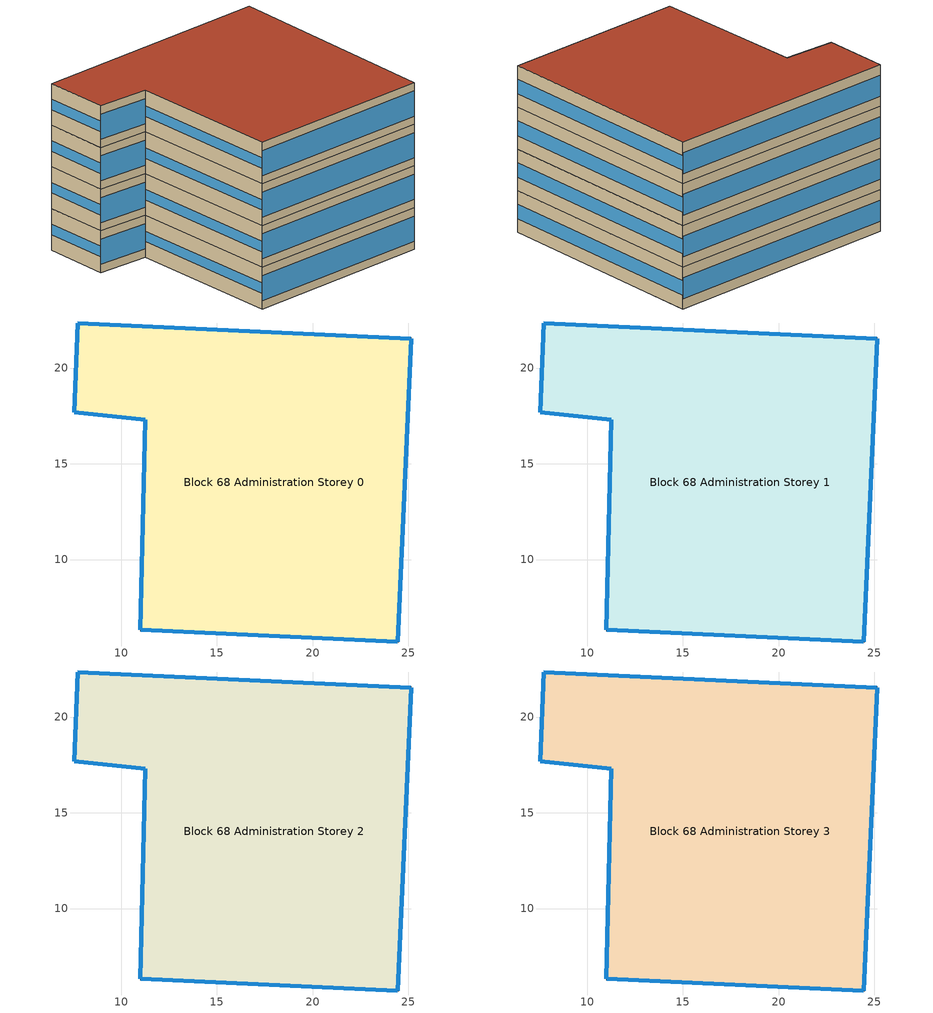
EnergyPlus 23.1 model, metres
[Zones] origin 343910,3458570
Block 68 Administration Storey 0
 floor ground (Project Floor): 25.14,21.54 24.43,5.7 11.01,6.34 11.27,17.31 7.56,17.7 7.72,22.35 z0
 wall outside (Project Wall): 7.56,17.7 11.27,17.31 11.01,6.34 24.43,5.7 25.14,21.54 7.72,22.35 7.56,17.7 z0:3
 window (Administration_south_window_construction): 7.56,17.7 11.27,17.31 / 11.02,6.34 24.42,5.7 z0.6:2.4
 window (Administration_west_window_construction): 11.27,17.31 11.01,6.34 / 7.72,22.35 7.56,17.7 z1.12:1.88
 window (Administration_east_window_construction): 24.43,5.7 25.14,21.53 z0.98:2.02
 window (Administration_north_window_construction): 25.13,21.54 7.73,22.35 z0.75:2.25
 roof outside (Project Ceiling): 24.43,5.7 25.14,21.54 7.72,22.35 7.56,17.7 11.27,17.31 11.01,6.34 z3
Block 68 Administration Storey 1
 floor outside (Project Floor): 25.14,21.54 24.43,5.7 11.01,6.34 11.27,17.31 7.56,17.7 7.72,22.35 z3
 wall outside (Project Wall): 7.56,17.7 11.27,17.31 11.01,6.34 24.43,5.7 25.14,21.54 7.72,22.35 7.56,17.7 z3:6
 window (Administration_south_window_construction): 7.56,17.7 11.27,17.31 / 11.02,6.34 24.42,5.7 z3.6:5.4
 window (Administration_west_window_construction): 11.27,17.31 11.01,6.34 / 7.72,22.35 7.56,17.7 z4.12:4.88
 window (Administration_east_window_construction): 24.43,5.7 25.14,21.53 z3.98:5.03
 window (Administration_north_window_construction): 25.13,21.54 7.73,22.35 z3.75:5.25
 roof outside (Project Ceiling): 24.43,5.7 25.14,21.54 7.72,22.35 7.56,17.7 11.27,17.31 11.01,6.34 z6
Block 68 Administration Storey 2
 floor outside (Project Floor): 25.14,21.54 24.43,5.7 11.01,6.34 11.27,17.31 7.56,17.7 7.72,22.35 z6
 wall outside (Project Wall): 7.56,17.7 11.27,17.31 11.01,6.34 24.43,5.7 25.14,21.54 7.72,22.35 7.56,17.7 z6:9
 window (Administration_south_window_construction): 7.56,17.7 11.27,17.31 / 11.02,6.34 24.42,5.7 z6.6:8.4
 window (Administration_west_window_construction): 11.27,17.31 11.01,6.34 / 7.72,22.35 7.56,17.7 z7.12:7.88
 window (Administration_east_window_construction): 24.43,5.7 25.14,21.53 z6.97:8.03
 window (Administration_north_window_construction): 25.13,21.54 7.73,22.35 z6.75:8.25
 roof outside (Project Ceiling): 24.43,5.7 25.14,21.54 7.72,22.35 7.56,17.7 11.27,17.31 11.01,6.34 z9
Block 68 Administration Storey 3
 floor outside (Project Floor): 25.14,21.54 24.43,5.7 11.01,6.34 11.27,17.31 7.56,17.7 7.72,22.35 z9
 wall outside (Project Wall): 7.56,17.7 11.27,17.31 11.01,6.34 24.43,5.7 25.14,21.54 7.72,22.35 7.56,17.7 z9:12
 window (Administration_south_window_construction): 7.56,17.7 11.27,17.31 / 11.02,6.34 24.42,5.7 z9.6:11.4
 window (Administration_west_window_construction): 11.27,17.31 11.01,6.34 / 7.72,22.35 7.56,17.7 z10.12:10.88
 window (Administration_east_window_construction): 24.43,5.7 25.14,21.53 z9.97:11.03
 window (Administration_north_window_construction): 25.13,21.54 7.73,22.35 z9.75:11.25
 roof outside (Project Flat Roof): 24.43,5.7 25.14,21.54 7.72,22.35 7.56,17.7 11.27,17.31 11.01,6.34 z12
[Building]
Building_1: North Axis=0; Terrain=City; Loads Convergence Tolerance Value=0.04; Temperature Convergence Tolerance Value=0.4; Solar Distribution=FullExterior; Maximum Number of Warmup Days=25; Minimum Number of Warmup Days=6
[Site:Location]
CHN Design_Conditions: Latitude=30; Longitude=114; Time Zone=8; Elevation=12
[SIZINGPERIOD:DESIGNDAY] Day of Month=21; DryBulb Temperature Range Modifier Type=DefaultMultipliers; Humidity Condition Type=Wetbulb; Barometric Pressure=101181; Rain Indicator=No; Snow Indicator=No; Daylight Saving Time Indicator=No; Sky Clearness=0; Begin Environment Reset Mode=FullResetAtBeginEnvironment
Name | Month | Day Type | Maximum DryBulb Temperature | Daily DryBulb Temperature Range | Wetbulb or DewPoint at Maximum DryBulb | Wind Speed | Wind Direction | Solar Model Indicator | ASHRAE Clear Sky Optical Depth for Beam Irradiance taub | ASHRAE Clear Sky Optical Depth for Diffuse Irradiance taud
Ann Htg 99.6% Condns DB | 1 | WinterDesignDay | -10 | 0 | -4.8 | 1 | 340 | ASHRAEClearSky | 0 | 0
Ann Clg .4% Condns DB=>MWB | 7 | SummerDesignDay | 40 | 6.6 | 27.1 | 3.5 | 220 | ASHRAETau | 0.781 | 1.413
[MATERIAL]
DefaultMaterial: Roughness=Rough; Thickness=0.1; Conductivity=0.1; Density=1000; Specific Heat=1000; Thermal Absorptance=0.9; Solar Absorptance=0.7; Visible Absorptance=0.7
[WINDOWMATERIAL:SIMPLEGLAZINGSYSTEM] UFactor=1.6; Visible Transmittance=0.6
Name | Solar Heat Gain Coefficient
Administration_east_window; Administration_south_window; Administration_west_window | 0.3
Administration_north_window | 0.35
[CONSTRUCTION]
Project Wall; Project Floor; Project Flat Roof; Project Ceiling: DefaultMaterial
Administration_east_window_construction: Administration_east_window
Administration_south_window_construction: Administration_south_window
Administration_west_window_construction: Administration_west_window
Administration_north_window_construction: Administration_north_window
[SPACE] Ceiling Height=autocalculate; Volume=autocalculate; Floor Area=autocalculate; Space Type=Administration
Name | Zone
Block 68 Administration Storey 0_space | Block 68 Administration Storey 0
Block 68 Administration Storey 1_space | Block 68 Administration Storey 1
Block 68 Administration Storey 2_space | Block 68 Administration Storey 2
Block 68 Administration Storey 3_space | Block 68 Administration Storey 3
[SPACELIST]
Administration: Block 68 Administration Storey 0_space, Block 68 Administration Storey 1_space, Block 68 Administration Storey 2_space, Block 68 Administration Storey 3_space
[ZONE] Type=1; Multiplier=1; Ceiling Height=autocalculate; Volume=autocalculate; Floor Area=autocalculate; Part of Total Floor Area=Yes
Block 68 Administration Storey 0; Block 68 Administration Storey 1; Block 68 Administration Storey 2; Block 68 Administration Storey 3
[PEOPLE]
People_for_administration: Zone or ZoneList or Space or SpaceList=Administration; Number of People Schedule=SeasonalSchedule_Schedule_administration_people; Number of People Calculation Method=People/Area; People per Floor Area=0.125; Fraction Radiant=0.3; Sensible Heat Fraction=autocalculate; Activity Level Schedule=SeasonalSchedule_Schedule_administration_activity; Carbon Dioxide Generation Rate=3.82e-08; Enable ASHRAE 55 Comfort Warnings=No; Mean Radiant Temperature Calculation Type=ZoneAveraged; Clothing Insulation Calculation Method=ClothingInsulationSchedule; Cold Stress Temperature Threshold=15.56; Heat Stress Temperature Threshold=30
[LIGHTS]
Light_for_administration: Zone or ZoneList or Space or SpaceList=Administration; Schedule=SeasonalSchedule_administration_lighting; Design Level Calculation Method=Watts/Area; Watts per Zone Floor Area=8; Return Air Fraction=0; Fraction Radiant=0.32; Fraction Visible=0.25; Fraction Replaceable=1; EndUse Subcategory=General; Return Air Fraction Calculated from Plenum Temperature=No; Return Air Fraction Function of Plenum Temperature Coefficient 1=0; Return Air Fraction Function of Plenum Temperature Coefficient 2=0
[ELECTRICEQUIPMENT]
Equipment_for_administration: Zone or ZoneList or Space or SpaceList=Administration; Schedule=SeasonalSchedule_Schedule_administration_equipment; Design Level Calculation Method=Watts/Area; Watts per Zone Floor Area=15; Fraction Latent=0; Fraction Radiant=0; Fraction Lost=0; EndUse Subcategory=Electric Equipment
[DAYLIGHTING:CONTROLS] Illuminance Setpoint at Reference Point 1=300
Name | Zone or Space | Glare Calculation Daylighting Reference Point | Daylighting Reference Point 1
Dlight_Block 68 Administration Storey 0 | Block 68 Administration Storey 0 | Rpoint_Block 68 Administration Storey 0 | Rpoint_Block 68 Administration Storey 0
Dlight_Block 68 Administration Storey 1 | Block 68 Administration Storey 1 | Rpoint_Block 68 Administration Storey 1 | Rpoint_Block 68 Administration Storey 1
Dlight_Block 68 Administration Storey 2 | Block 68 Administration Storey 2 | Rpoint_Block 68 Administration Storey 2 | Rpoint_Block 68 Administration Storey 2
Dlight_Block 68 Administration Storey 3 | Block 68 Administration Storey 3 | Rpoint_Block 68 Administration Storey 3 | Rpoint_Block 68 Administration Storey 3
[HVACTEMPLATE:THERMOSTAT]
Name | Heating Setpoint Schedule | Cooling Setpoint Schedule
Thermostat_for_office | SeasonalSchedule_office_heating | SeasonalSchedule_office_cooling
Thermostat_for_commercial | SeasonalSchedule_commerical_heating | SeasonalSchedule_commerical_cooling
Thermostat_for_residential | SeasonalSchedule_residential_heating | SeasonalSchedule_residential_cooling
Thermostat_for_school | SeasonalSchedule_school_heating | SeasonalSchedule_school_cooling
Thermostat_for_hospital | SeasonalSchedule_hospital_heating | SeasonalSchedule_hospital_cooling
Thermostat_for_industrial | SeasonalSchedule_Industrial_heating | SeasonalSchedule_Industrial_cooling
Thermostat_for_transport | SeasonalSchedule_transport_heating | SeasonalSchedule_transport_cooling
Thermostat_for_administration | SeasonalSchedule_administration_heating | SeasonalSchedule_administration_cooling
[HVACTEMPLATE:ZONE:IDEALLOADSAIRSYSTEM] Template Thermostat=Thermostat_for_administration; Maximum Heating Supply Air Temperature=50; Minimum Cooling Supply Air Temperature=13; Maximum Heating Supply Air Humidity Ratio=0.0156; Minimum Cooling Supply Air Humidity Ratio=0.0077; Heating Limit=NoLimit; Cooling Limit=NoLimit; Dehumidification Control Type=ConstantSensibleHeatRatio; Cooling Sensible Heat Ratio=0.7; Dehumidification Setpoint=60; Humidification Control Type=None; Humidification Setpoint=30; Outdoor Air Method=DetailedSpecification; Outdoor Air Flow Rate per Person=0.00944; Outdoor Air Flow Rate per Zone Floor Area=0; Outdoor Air Flow Rate per Zone=0; Design Specification Outdoor Air Object=Ventilation_for_administration; Demand Controlled Ventilation Type=None; Outdoor Air Economizer Type=NoEconomizer; Heat Recovery Type=None; Sensible Heat Recovery Effectiveness=0.7; Latent Heat Recovery Effectiveness=0.65
Block 68 Administration Storey 0; Block 68 Administration Storey 1; Block 68 Administration Storey 2; Block 68 Administration Storey 3
[DESIGNSPECIFICATION:OUTDOORAIR]
Ventilation_for_administration: Outdoor Air Method=Flow/Person; Outdoor Air Flow per Person=0.00833333; Outdoor Air Flow per Zone Floor Area=0; Outdoor Air Flow per Zone=0; Outdoor Air Flow Air Changes per Hour=0
[SCHEDULE:DAY:HOURLY]
Schedule_administration_heating_summer_hourly; Schedule_commerical_heating_summer_hourly; Schedule_residential_heating_summer_hourly; Schedule_school_heating_summer_hourly; Schedule_hospital_heating_summer_hourly; Schedule_Industrial_heating_summer_hourly; Schedule_transport_heating_summer_hourly; Schedule_office_heating_summer_hourly: -20, -20, -20, -20, -20, -20, -20, -20, -20, -20, -20, -20, -20, -20, -20, -20, -20, -20, -20, -20, -20, -20, -20, -20
Schedule_administration_heating_winnter_weekday_hourly: 5, 5, 5, 5, 5, 5, 12, 12, 18, 20, 20, 20, 20, 20, 20, 20, 20, 20, 18, 5, 5, 5, 5, 5
Schedule_administration_heating_winnter_holiday_hourly; Schedule_school_heating_winnter_holiday_hourly: 5, 5, 5, 5, 5, 5, 5, 5, 5, 5, 5, 5, 5, 5, 5, 5, 5, 5, 5, 5, 5, 5, 5, 5
Schedule_administration_cooling_winter_hourly; Schedule_administration_cooling_summer_holiday_hourly; Schedule_commerical_cooling_winter_hourly; Schedule_residential_cooling_winter_hourly; Schedule_school_cooling_winter_hourly; Schedule_school_cooling_summer_holiday_hourly; Schedule_hospital_cooling_winter_hourly; Schedule_Industrial_cooling_winter_hourly; Schedule_transport_cooling_winter_hourly; Schedule_office_cooling_winter_hourly: 50, 50, 50, 50, 50, 50, 50, 50, 50, 50, 50, 50, 50, 50, 50, 50, 50, 50, 50, 50, 50, 50, 50, 50
Schedule_administration_cooling_summer_weekday_hourly: 50, 50, 50, 50, 50, 50, 50, 28, 26, 26, 26, 26, 26, 26, 26, 26, 26, 26, 50, 50, 50, 50, 50, 50
Schedule_administration_lighting_weekday_hourly: 0.2, 0.2, 0.2, 0.2, 0.2, 0.2, 0.2, 0.5, 0.95, 0.95, 0.95, 0.8, 0.8, 0.95, 0.95, 0.95, 0.95, 0.95, 0.3, 0.2, 0.2, 0.2, 0.2, 0.2
Schedule_administration_lighting_holiday_hourly: 0.2, 0.2, 0.2, 0.2, 0.2, 0.2, 0.2, 0.25, 0.475, 0.475, 0.475, 0.4, 0.4, 0.475, 0.475, 0.475, 0.475, 0.475, 0.2, 0.2, 0.2, 0.2, 0.2, 0.2
Schedule_administration_equipment_weekday_hourly: 0.2, 0.2, 0.2, 0.2, 0.2, 0.2, 0.2, 0.5, 0.95, 0.95, 0.95, 0.5, 0.5, 0.95, 0.95, 0.95, 0.95, 0.3, 0.2, 0.2, 0.2, 0.2, 0.2, 0.2
Schedule_administration_equipment_holiday_hourly: 0.2, 0.2, 0.2, 0.2, 0.2, 0.2, 0.2, 0.25, 0.475, 0.475, 0.475, 0.25, 0.25, 0.475, 0.475, 0.475, 0.475, 0.2, 0.2, 0.2, 0.2, 0.2, 0.2, 0.2
Schedule_administration_people_weekday_hourly: 0, 0, 0, 0, 0, 0, 0.1, 0.5, 0.95, 0.95, 0.95, 0.8, 0.8, 0.95, 0.95, 0.95, 0.95, 0.3, 0.1, 0, 0, 0, 0, 0
Schedule_administration_people_holiday_hourly: 0, 0, 0, 0, 0, 0, 0.02, 0.1, 0.19, 0.19, 0.19, 0.16, 0.16, 0.19, 0.19, 0.19, 0.19, 0.06, 0.02, 0, 0, 0, 0, 0
Schedule_administration_activity_weekday_hourly; Schedule_administration_activity_holiday_hourly: 144, 144, 144, 144, 144, 144, 144, 144, 144, 144, 144, 144, 144, 144, 144, 144, 144, 144, 144, 144, 144, 144, 144, 144
Schedule_commerical_heating_winnter_weekday_hourly; Schedule_commerical_heating_winnter_holiday_hourly: 5, 5, 5, 5, 5, 5, 12, 16, 18, 18, 18, 18, 18, 18, 18, 18, 18, 18, 18, 18, 12, 5, 5, 5
Schedule_commerical_cooling_summer_weekday_hourly; Schedule_commerical_cooling_summer_holiday_hourly: 50, 50, 50, 50, 50, 50, 50, 28, 24, 24, 24, 24, 24, 24, 24, 24, 24, 24, 24, 24, 24, 28, 50, 50
Schedule_residential_heating_winnter_weekday_hourly; Schedule_residential_heating_winnter_holiday_hourly: 18, 18, 18, 18, 18, 18, 18, -20, -20, -20, -20, -20, -20, -20, -20, -20, -20, -20, -20, -20, 18, 18, 18, 18
Schedule_residential_cooling_summer_weekday_hourly; Schedule_residential_cooling_summer_holiday_hourly: 26, 26, 26, 26, 26, 26, 26, 50, 50, 50, 50, 50, 50, 50, 50, 50, 50, 50, 50, 50, 26, 26, 26, 26
Schedule_school_heating_winnter_weekday_hourly: 5, 5, 5, 5, 5, 12, 18, 20, 20, 20, 20, 20, 20, 20, 20, 20, 20, 20, 18, 12, 5, 5, 5, 5
Schedule_school_cooling_summer_weekday_hourly: 50, 50, 50, 50, 50, 50, 28, 26, 26, 26, 26, 26, 26, 26, 26, 26, 26, 26, 50, 50, 50, 50, 50, 50
Schedule_hospital_heating_winnter_weekday_hourly; Schedule_hospital_heating_winnter_holiday_hourly: 22, 22, 22, 22, 22, 22, 22, 22, 22, 22, 22, 22, 22, 22, 22, 22, 22, 22, 22, 22, 22, 22, 22, 22
Schedule_hospital_cooling_summer_weekday_hourly; Schedule_hospital_cooling_summer_holiday_hourly: 26, 26, 26, 26, 26, 26, 26, 26, 26, 26, 26, 26, 26, 26, 26, 26, 26, 26, 26, 26, 26, 26, 26, 26
Schedule_Industrial_heating_winnter_weekday_hourly; Schedule_Industrial_heating_winnter_holiday_hourly: -20, -20, -20, -20, -20, -20, 18, 18, 18, 18, 18, 18, 18, 18, 18, 18, 18, 18, 18, -20, -20, -20, -20, -20
Schedule_Industrial_cooling_summer_weekday_hourly; Schedule_Industrial_cooling_summer_holiday_hourly: 50, 50, 50, 50, 50, 50, 50, 28, 28, 28, 28, 28, 28, 28, 28, 28, 28, 28, 28, 50, 50, 50, 50, 50
Schedule_transport_heating_winnter_weekday_hourly; Schedule_transport_heating_winnter_holiday_hourly: 18, 18, 18, 18, 18, 18, 20, 20, 20, 20, 20, 20, 20, 20, 20, 20, 20, 20, 20, 20, 20, 20, 18, 18
Schedule_transport_cooling_summer_weekday_hourly; Schedule_transport_cooling_summer_holiday_hourly: 26, 26, 26, 26, 26, 26, 26, 24, 24, 24, 25, 24, 24, 24, 24, 24, 24, 24, 24, 24, 24, 24, 26, 28
Schedule_office_heating_winnter_weekday_hourly: 5, 5, 5, 5, 5, 5, 12, 18, 20, 20, 20, 20, 20, 20, 20, 20, 20, 20, 20, 18, 12, 5, 5, 5
Schedule_office_heating_winnter_holiday_hourly: 5, 5, 5, 5, 5, 5, 5, 5, 5, 16, 16, 16, 16, 16, 16, 16, 16, 5, 5, 5, 5, 5, 5, 5
Schedule_office_cooling_summer_weekday_hourly: 50, 50, 50, 50, 50, 50, 28, 26, 26, 26, 26, 26, 26, 26, 26, 26, 26, 26, 26, 26, 50, 50, 50, 50
Schedule_office_cooling_summer_holiday_hourly: 50, 50, 50, 50, 50, 50, 50, 50, 50, 50, 50, 26, 26, 26, 26, 26, 26, 50, 50, 50, 50, 50, 50, 50
[SCHEDULE:WEEK:DAILY]
Schedule_office_heating_summer_weekly: Schedule_office_heating_summer_hourly, Schedule_office_heating_summer_hourly, Schedule_office_heating_summer_hourly, Schedule_office_heating_summer_hourly, Schedule_office_heating_summer_hourly, Schedule_office_heating_summer_hourly, Schedule_office_heating_summer_hourly, Schedule_office_heating_summer_hourly, Schedule_office_heating_summer_hourly, Schedule_office_heating_summer_hourly, Schedule_office_heating_summer_hourly, Schedule_office_heating_summer_hourly
Schedule_office_heating_winnter_weekly: Schedule_office_heating_winnter_holiday_hourly, Schedule_office_heating_winnter_weekday_hourly, Schedule_office_heating_winnter_weekday_hourly, Schedule_office_heating_winnter_weekday_hourly, Schedule_office_heating_winnter_weekday_hourly, Schedule_office_heating_winnter_weekday_hourly, Schedule_office_heating_winnter_holiday_hourly, Schedule_office_heating_winnter_holiday_hourly, Schedule_office_heating_winnter_weekday_hourly, Schedule_office_heating_winnter_weekday_hourly, Schedule_office_heating_winnter_holiday_hourly, Schedule_office_heating_winnter_holiday_hourly
Schedule_office_cooling_winnter_weekly: Schedule_office_cooling_winter_hourly, Schedule_office_cooling_winter_hourly, Schedule_office_cooling_winter_hourly, Schedule_office_cooling_winter_hourly, Schedule_office_cooling_winter_hourly, Schedule_office_cooling_winter_hourly, Schedule_office_cooling_winter_hourly, Schedule_office_cooling_winter_hourly, Schedule_office_cooling_winter_hourly, Schedule_office_cooling_winter_hourly, Schedule_office_cooling_winter_hourly, Schedule_office_cooling_winter_hourly
Schedule_office_cooling_summer_weekly: Schedule_office_cooling_summer_holiday_hourly, Schedule_office_cooling_summer_weekday_hourly, Schedule_office_cooling_summer_weekday_hourly, Schedule_office_cooling_summer_weekday_hourly, Schedule_office_cooling_summer_weekday_hourly, Schedule_office_cooling_summer_weekday_hourly, Schedule_office_cooling_summer_holiday_hourly, Schedule_office_cooling_summer_holiday_hourly, Schedule_office_cooling_summer_weekday_hourly, Schedule_office_cooling_summer_weekday_hourly, Schedule_office_cooling_summer_holiday_hourly, Schedule_office_cooling_summer_holiday_hourly
Schedule_commerical_heating_summer_weekly: Schedule_commerical_heating_summer_hourly, Schedule_commerical_heating_summer_hourly, Schedule_commerical_heating_summer_hourly, Schedule_commerical_heating_summer_hourly, Schedule_commerical_heating_summer_hourly, Schedule_commerical_heating_summer_hourly, Schedule_commerical_heating_summer_hourly, Schedule_commerical_heating_summer_hourly, Schedule_commerical_heating_summer_hourly, Schedule_commerical_heating_summer_hourly, Schedule_commerical_heating_summer_hourly, Schedule_commerical_heating_summer_hourly
Schedule_commerical_heating_winnter_weekly: Schedule_commerical_heating_winnter_holiday_hourly, Schedule_commerical_heating_winnter_weekday_hourly, Schedule_commerical_heating_winnter_weekday_hourly, Schedule_commerical_heating_winnter_weekday_hourly, Schedule_commerical_heating_winnter_weekday_hourly, Schedule_commerical_heating_winnter_weekday_hourly, Schedule_commerical_heating_winnter_holiday_hourly, Schedule_commerical_heating_winnter_holiday_hourly, Schedule_commerical_heating_winnter_weekday_hourly, Schedule_commerical_heating_winnter_weekday_hourly, Schedule_commerical_heating_winnter_holiday_hourly, Schedule_commerical_heating_winnter_holiday_hourly
Schedule_commerical_cooling_winnter_weekly: Schedule_commerical_cooling_winter_hourly, Schedule_commerical_cooling_winter_hourly, Schedule_commerical_cooling_winter_hourly, Schedule_commerical_cooling_winter_hourly, Schedule_commerical_cooling_winter_hourly, Schedule_commerical_cooling_winter_hourly, Schedule_commerical_cooling_winter_hourly, Schedule_commerical_cooling_winter_hourly, Schedule_commerical_cooling_winter_hourly, Schedule_commerical_cooling_winter_hourly, Schedule_commerical_cooling_winter_hourly, Schedule_commerical_cooling_winter_hourly
Schedule_commerical_cooling_summer_weekly: Schedule_commerical_cooling_summer_holiday_hourly, Schedule_commerical_cooling_summer_weekday_hourly, Schedule_commerical_cooling_summer_weekday_hourly, Schedule_commerical_cooling_summer_weekday_hourly, Schedule_commerical_cooling_summer_weekday_hourly, Schedule_commerical_cooling_summer_weekday_hourly, Schedule_commerical_cooling_summer_holiday_hourly, Schedule_commerical_cooling_summer_holiday_hourly, Schedule_commerical_cooling_summer_weekday_hourly, Schedule_commerical_cooling_summer_weekday_hourly, Schedule_commerical_cooling_summer_holiday_hourly, Schedule_commerical_cooling_summer_holiday_hourly
Schedule_residential_heating_summer_weekly: Schedule_residential_heating_summer_hourly, Schedule_residential_heating_summer_hourly, Schedule_residential_heating_summer_hourly, Schedule_residential_heating_summer_hourly, Schedule_residential_heating_summer_hourly, Schedule_residential_heating_summer_hourly, Schedule_residential_heating_summer_hourly, Schedule_residential_heating_summer_hourly, Schedule_residential_heating_summer_hourly, Schedule_residential_heating_summer_hourly, Schedule_residential_heating_summer_hourly, Schedule_residential_heating_summer_hourly
Schedule_residential_heating_winnter_weekly: Schedule_residential_heating_winnter_holiday_hourly, Schedule_residential_heating_winnter_weekday_hourly, Schedule_residential_heating_winnter_weekday_hourly, Schedule_residential_heating_winnter_weekday_hourly, Schedule_residential_heating_winnter_weekday_hourly, Schedule_residential_heating_winnter_weekday_hourly, Schedule_residential_heating_winnter_holiday_hourly, Schedule_residential_heating_winnter_holiday_hourly, Schedule_residential_heating_winnter_weekday_hourly, Schedule_residential_heating_winnter_weekday_hourly, Schedule_residential_heating_winnter_holiday_hourly, Schedule_residential_heating_winnter_holiday_hourly
Schedule_residential_cooling_winnter_weekly: Schedule_residential_cooling_winter_hourly, Schedule_residential_cooling_winter_hourly, Schedule_residential_cooling_winter_hourly, Schedule_residential_cooling_winter_hourly, Schedule_residential_cooling_winter_hourly, Schedule_residential_cooling_winter_hourly, Schedule_residential_cooling_winter_hourly, Schedule_residential_cooling_winter_hourly, Schedule_residential_cooling_winter_hourly, Schedule_residential_cooling_winter_hourly, Schedule_residential_cooling_winter_hourly, Schedule_residential_cooling_winter_hourly
Schedule_residential_cooling_summer_weekly: Schedule_residential_cooling_summer_holiday_hourly, Schedule_residential_cooling_summer_weekday_hourly, Schedule_residential_cooling_summer_weekday_hourly, Schedule_residential_cooling_summer_weekday_hourly, Schedule_residential_cooling_summer_weekday_hourly, Schedule_residential_cooling_summer_weekday_hourly, Schedule_residential_cooling_summer_holiday_hourly, Schedule_residential_cooling_summer_holiday_hourly, Schedule_residential_cooling_summer_weekday_hourly, Schedule_residential_cooling_summer_weekday_hourly, Schedule_residential_cooling_summer_holiday_hourly, Schedule_residential_cooling_summer_holiday_hourly
Schedule_school_heating_summer_weekly: Schedule_school_heating_summer_hourly, Schedule_school_heating_summer_hourly, Schedule_school_heating_summer_hourly, Schedule_school_heating_summer_hourly, Schedule_school_heating_summer_hourly, Schedule_school_heating_summer_hourly, Schedule_school_heating_summer_hourly, Schedule_school_heating_summer_hourly, Schedule_school_heating_summer_hourly, Schedule_school_heating_summer_hourly, Schedule_school_heating_summer_hourly, Schedule_school_heating_summer_hourly
Schedule_school_heating_winnter_weekly: Schedule_school_heating_winnter_holiday_hourly, Schedule_school_heating_winnter_weekday_hourly, Schedule_school_heating_winnter_weekday_hourly, Schedule_school_heating_winnter_weekday_hourly, Schedule_school_heating_winnter_weekday_hourly, Schedule_school_heating_winnter_weekday_hourly, Schedule_school_heating_winnter_holiday_hourly, Schedule_school_heating_winnter_holiday_hourly, Schedule_school_heating_winnter_weekday_hourly, Schedule_school_heating_winnter_weekday_hourly, Schedule_school_heating_winnter_holiday_hourly, Schedule_school_heating_winnter_holiday_hourly
Schedule_school_cooling_winnter_weekly: Schedule_school_cooling_winter_hourly, Schedule_school_cooling_winter_hourly, Schedule_school_cooling_winter_hourly, Schedule_school_cooling_winter_hourly, Schedule_school_cooling_winter_hourly, Schedule_school_cooling_winter_hourly, Schedule_school_cooling_winter_hourly, Schedule_school_cooling_winter_hourly, Schedule_school_cooling_winter_hourly, Schedule_school_cooling_winter_hourly, Schedule_school_cooling_winter_hourly, Schedule_school_cooling_winter_hourly
Schedule_school_cooling_summer_weekly: Schedule_school_cooling_summer_holiday_hourly, Schedule_school_cooling_summer_weekday_hourly, Schedule_school_cooling_summer_weekday_hourly, Schedule_school_cooling_summer_weekday_hourly, Schedule_school_cooling_summer_weekday_hourly, Schedule_school_cooling_summer_weekday_hourly, Schedule_school_cooling_summer_holiday_hourly, Schedule_school_cooling_summer_holiday_hourly, Schedule_school_cooling_summer_weekday_hourly, Schedule_school_cooling_summer_weekday_hourly, Schedule_school_cooling_summer_holiday_hourly, Schedule_school_cooling_summer_holiday_hourly
Schedule_hospital_heating_summer_weekly: Schedule_hospital_heating_summer_hourly, Schedule_hospital_heating_summer_hourly, Schedule_hospital_heating_summer_hourly, Schedule_hospital_heating_summer_hourly, Schedule_hospital_heating_summer_hourly, Schedule_hospital_heating_summer_hourly, Schedule_hospital_heating_summer_hourly, Schedule_hospital_heating_summer_hourly, Schedule_hospital_heating_summer_hourly, Schedule_hospital_heating_summer_hourly, Schedule_hospital_heating_summer_hourly, Schedule_hospital_heating_summer_hourly
Schedule_hospital_heating_winnter_weekly: Schedule_hospital_heating_winnter_holiday_hourly, Schedule_hospital_heating_winnter_weekday_hourly, Schedule_hospital_heating_winnter_weekday_hourly, Schedule_hospital_heating_winnter_weekday_hourly, Schedule_hospital_heating_winnter_weekday_hourly, Schedule_hospital_heating_winnter_weekday_hourly, Schedule_hospital_heating_winnter_holiday_hourly, Schedule_hospital_heating_winnter_holiday_hourly, Schedule_hospital_heating_winnter_weekday_hourly, Schedule_hospital_heating_winnter_weekday_hourly, Schedule_hospital_heating_winnter_holiday_hourly, Schedule_hospital_heating_winnter_holiday_hourly
Schedule_hospital_cooling_winnter_weekly: Schedule_hospital_cooling_winter_hourly, Schedule_hospital_cooling_winter_hourly, Schedule_hospital_cooling_winter_hourly, Schedule_hospital_cooling_winter_hourly, Schedule_hospital_cooling_winter_hourly, Schedule_hospital_cooling_winter_hourly, Schedule_hospital_cooling_winter_hourly, Schedule_hospital_cooling_winter_hourly, Schedule_hospital_cooling_winter_hourly, Schedule_hospital_cooling_winter_hourly, Schedule_hospital_cooling_winter_hourly, Schedule_hospital_cooling_winter_hourly
Schedule_hospital_cooling_summer_weekly: Schedule_hospital_cooling_summer_holiday_hourly, Schedule_hospital_cooling_summer_weekday_hourly, Schedule_hospital_cooling_summer_weekday_hourly, Schedule_hospital_cooling_summer_weekday_hourly, Schedule_hospital_cooling_summer_weekday_hourly, Schedule_hospital_cooling_summer_weekday_hourly, Schedule_hospital_cooling_summer_holiday_hourly, Schedule_hospital_cooling_summer_holiday_hourly, Schedule_hospital_cooling_summer_weekday_hourly, Schedule_hospital_cooling_summer_weekday_hourly, Schedule_hospital_cooling_summer_holiday_hourly, Schedule_hospital_cooling_summer_holiday_hourly
Schedule_Industrial_heating_summer_weekly: Schedule_Industrial_heating_summer_hourly, Schedule_Industrial_heating_summer_hourly, Schedule_Industrial_heating_summer_hourly, Schedule_Industrial_heating_summer_hourly, Schedule_Industrial_heating_summer_hourly, Schedule_Industrial_heating_summer_hourly, Schedule_Industrial_heating_summer_hourly, Schedule_Industrial_heating_summer_hourly, Schedule_Industrial_heating_summer_hourly, Schedule_Industrial_heating_summer_hourly, Schedule_Industrial_heating_summer_hourly, Schedule_Industrial_heating_summer_hourly
Schedule_Industrial_heating_winnter_weekly: Schedule_Industrial_heating_winnter_holiday_hourly, Schedule_Industrial_heating_winnter_weekday_hourly, Schedule_Industrial_heating_winnter_weekday_hourly, Schedule_Industrial_heating_winnter_weekday_hourly, Schedule_Industrial_heating_winnter_weekday_hourly, Schedule_Industrial_heating_winnter_weekday_hourly, Schedule_Industrial_heating_winnter_holiday_hourly, Schedule_Industrial_heating_winnter_holiday_hourly, Schedule_Industrial_heating_winnter_weekday_hourly, Schedule_Industrial_heating_winnter_weekday_hourly, Schedule_Industrial_heating_winnter_holiday_hourly, Schedule_Industrial_heating_winnter_holiday_hourly
Schedule_Industrial_cooling_winnter_weekly: Schedule_Industrial_cooling_winter_hourly, Schedule_Industrial_cooling_winter_hourly, Schedule_Industrial_cooling_winter_hourly, Schedule_Industrial_cooling_winter_hourly, Schedule_Industrial_cooling_winter_hourly, Schedule_Industrial_cooling_winter_hourly, Schedule_Industrial_cooling_winter_hourly, Schedule_Industrial_cooling_winter_hourly, Schedule_Industrial_cooling_winter_hourly, Schedule_Industrial_cooling_winter_hourly, Schedule_Industrial_cooling_winter_hourly, Schedule_Industrial_cooling_winter_hourly
Schedule_Industrial_cooling_summer_weekly: Schedule_Industrial_cooling_summer_holiday_hourly, Schedule_Industrial_cooling_summer_weekday_hourly, Schedule_Industrial_cooling_summer_weekday_hourly, Schedule_Industrial_cooling_summer_weekday_hourly, Schedule_Industrial_cooling_summer_weekday_hourly, Schedule_Industrial_cooling_summer_weekday_hourly, Schedule_Industrial_cooling_summer_holiday_hourly, Schedule_Industrial_cooling_summer_holiday_hourly, Schedule_Industrial_cooling_summer_weekday_hourly, Schedule_Industrial_cooling_summer_weekday_hourly, Schedule_Industrial_cooling_summer_holiday_hourly, Schedule_Industrial_cooling_summer_holiday_hourly
Schedule_administration_heating_summer_weekly: Schedule_administration_heating_summer_hourly, Schedule_administration_heating_summer_hourly, Schedule_administration_heating_summer_hourly, Schedule_administration_heating_summer_hourly, Schedule_administration_heating_summer_hourly, Schedule_administration_heating_summer_hourly, Schedule_administration_heating_summer_hourly, Schedule_administration_heating_summer_hourly, Schedule_administration_heating_summer_hourly, Schedule_administration_heating_summer_hourly, Schedule_administration_heating_summer_hourly, Schedule_administration_heating_summer_hourly
Schedule_administration_heating_winnter_weekly: Schedule_administration_heating_winnter_holiday_hourly, Schedule_administration_heating_winnter_weekday_hourly, Schedule_administration_heating_winnter_weekday_hourly, Schedule_administration_heating_winnter_weekday_hourly, Schedule_administration_heating_winnter_weekday_hourly, Schedule_administration_heating_winnter_weekday_hourly, Schedule_administration_heating_winnter_holiday_hourly, Schedule_administration_heating_winnter_holiday_hourly, Schedule_administration_heating_winnter_weekday_hourly, Schedule_administration_heating_winnter_weekday_hourly, Schedule_administration_heating_winnter_holiday_hourly, Schedule_administration_heating_winnter_holiday_hourly
Schedule_administration_cooling_winnter_weekly: Schedule_administration_cooling_winter_hourly, Schedule_administration_cooling_winter_hourly, Schedule_administration_cooling_winter_hourly, Schedule_administration_cooling_winter_hourly, Schedule_administration_cooling_winter_hourly, Schedule_administration_cooling_winter_hourly, Schedule_administration_cooling_winter_hourly, Schedule_administration_cooling_winter_hourly, Schedule_administration_cooling_winter_hourly, Schedule_administration_cooling_winter_hourly, Schedule_administration_cooling_winter_hourly, Schedule_administration_cooling_winter_hourly
Schedule_administration_cooling_summer_weekly: Schedule_administration_cooling_summer_holiday_hourly, Schedule_administration_cooling_summer_weekday_hourly, Schedule_administration_cooling_summer_weekday_hourly, Schedule_administration_cooling_summer_weekday_hourly, Schedule_administration_cooling_summer_weekday_hourly, Schedule_administration_cooling_summer_weekday_hourly, Schedule_administration_cooling_summer_holiday_hourly, Schedule_administration_cooling_summer_holiday_hourly, Schedule_administration_cooling_summer_weekday_hourly, Schedule_administration_cooling_summer_weekday_hourly, Schedule_administration_cooling_summer_holiday_hourly, Schedule_administration_cooling_summer_holiday_hourly
Schedule_administration_lighting_weekly: Schedule_administration_lighting_holiday_hourly, Schedule_administration_lighting_weekday_hourly, Schedule_administration_lighting_weekday_hourly, Schedule_administration_lighting_weekday_hourly, Schedule_administration_lighting_weekday_hourly, Schedule_administration_lighting_weekday_hourly, Schedule_administration_lighting_holiday_hourly, Schedule_administration_lighting_holiday_hourly, Schedule_administration_lighting_weekday_hourly, Schedule_administration_lighting_weekday_hourly, Schedule_administration_lighting_holiday_hourly, Schedule_administration_lighting_holiday_hourly
Schedule_administration_equipment_weekly: Schedule_administration_equipment_holiday_hourly, Schedule_administration_equipment_weekday_hourly, Schedule_administration_equipment_weekday_hourly, Schedule_administration_equipment_weekday_hourly, Schedule_administration_equipment_weekday_hourly, Schedule_administration_equipment_weekday_hourly, Schedule_administration_equipment_holiday_hourly, Schedule_administration_equipment_holiday_hourly, Schedule_administration_equipment_weekday_hourly, Schedule_administration_equipment_weekday_hourly, Schedule_administration_equipment_holiday_hourly, Schedule_administration_equipment_holiday_hourly
Schedule_administration_people_weekly: Schedule_administration_people_holiday_hourly, Schedule_administration_people_weekday_hourly, Schedule_administration_people_weekday_hourly, Schedule_administration_people_weekday_hourly, Schedule_administration_people_weekday_hourly, Schedule_administration_people_weekday_hourly, Schedule_administration_people_holiday_hourly, Schedule_administration_people_holiday_hourly, Schedule_administration_people_weekday_hourly, Schedule_administration_people_weekday_hourly, Schedule_administration_people_holiday_hourly, Schedule_administration_people_holiday_hourly
Schedule_administration_activity_weekly: Schedule_administration_activity_holiday_hourly, Schedule_administration_activity_weekday_hourly, Schedule_administration_activity_weekday_hourly, Schedule_administration_activity_weekday_hourly, Schedule_administration_activity_weekday_hourly, Schedule_administration_activity_weekday_hourly, Schedule_administration_activity_holiday_hourly, Schedule_administration_activity_holiday_hourly, Schedule_administration_activity_weekday_hourly, Schedule_administration_activity_weekday_hourly, Schedule_administration_activity_holiday_hourly, Schedule_administration_activity_holiday_hourly
Schedule_transport_heating_summer_weekly: Schedule_transport_heating_summer_hourly, Schedule_transport_heating_summer_hourly, Schedule_transport_heating_summer_hourly, Schedule_transport_heating_summer_hourly, Schedule_transport_heating_summer_hourly, Schedule_transport_heating_summer_hourly, Schedule_transport_heating_summer_hourly, Schedule_transport_heating_summer_hourly, Schedule_transport_heating_summer_hourly, Schedule_transport_heating_summer_hourly, Schedule_transport_heating_summer_hourly, Schedule_transport_heating_summer_hourly
Schedule_transport_heating_winnter_weekly: Schedule_transport_heating_winnter_holiday_hourly, Schedule_transport_heating_winnter_weekday_hourly, Schedule_transport_heating_winnter_weekday_hourly, Schedule_transport_heating_winnter_weekday_hourly, Schedule_transport_heating_winnter_weekday_hourly, Schedule_transport_heating_winnter_weekday_hourly, Schedule_transport_heating_winnter_holiday_hourly, Schedule_transport_heating_winnter_holiday_hourly, Schedule_transport_heating_winnter_weekday_hourly, Schedule_transport_heating_winnter_weekday_hourly, Schedule_transport_heating_winnter_holiday_hourly, Schedule_transport_heating_winnter_holiday_hourly
Schedule_transport_cooling_winnter_weekly: Schedule_transport_cooling_winter_hourly, Schedule_transport_cooling_winter_hourly, Schedule_transport_cooling_winter_hourly, Schedule_transport_cooling_winter_hourly, Schedule_transport_cooling_winter_hourly, Schedule_transport_cooling_winter_hourly, Schedule_transport_cooling_winter_hourly, Schedule_transport_cooling_winter_hourly, Schedule_transport_cooling_winter_hourly, Schedule_transport_cooling_winter_hourly, Schedule_transport_cooling_winter_hourly, Schedule_transport_cooling_winter_hourly
Schedule_transport_cooling_summer_weekly: Schedule_transport_cooling_summer_holiday_hourly, Schedule_transport_cooling_summer_weekday_hourly, Schedule_transport_cooling_summer_weekday_hourly, Schedule_transport_cooling_summer_weekday_hourly, Schedule_transport_cooling_summer_weekday_hourly, Schedule_transport_cooling_summer_weekday_hourly, Schedule_transport_cooling_summer_holiday_hourly, Schedule_transport_cooling_summer_holiday_hourly, Schedule_transport_cooling_summer_weekday_hourly, Schedule_transport_cooling_summer_weekday_hourly, Schedule_transport_cooling_summer_holiday_hourly, Schedule_transport_cooling_summer_holiday_hourly
[SCHEDULE:YEAR]
SeasonalSchedule_office_heating: Schedule_office_heating_winnter_weekly, 1, 1, 3, 31, Schedule_office_heating_summer_weekly, 4, 1, 11, 30, Schedule_office_heating_winnter_weekly, 12, 1, 12, 31
SeasonalSchedule_office_cooling: Schedule_office_cooling_winnter_weekly, 1, 1, 5, 31, Schedule_office_cooling_summer_weekly, 6, 1, 9, 30, Schedule_office_cooling_winnter_weekly, 10, 1, 12, 31
SeasonalSchedule_commerical_heating: Schedule_commerical_heating_winnter_weekly, 1, 1, 3, 31, Schedule_commerical_heating_summer_weekly, 4, 1, 11, 30, Schedule_commerical_heating_winnter_weekly, 12, 1, 12, 31
SeasonalSchedule_commerical_cooling: Schedule_commerical_cooling_winnter_weekly, 1, 1, 5, 31, Schedule_commerical_cooling_summer_weekly, 6, 1, 9, 30, Schedule_commerical_cooling_winnter_weekly, 10, 1, 12, 31
SeasonalSchedule_residential_heating: Schedule_residential_heating_winnter_weekly, 1, 1, 3, 31, Schedule_residential_heating_summer_weekly, 4, 1, 11, 30, Schedule_residential_heating_winnter_weekly, 12, 1, 12, 31
SeasonalSchedule_residential_cooling: Schedule_residential_cooling_winnter_weekly, 1, 1, 5, 31, Schedule_residential_cooling_summer_weekly, 6, 1, 9, 30, Schedule_residential_cooling_winnter_weekly, 10, 1, 12, 31
SeasonalSchedule_school_heating: Schedule_school_heating_winnter_weekly, 1, 1, 3, 31, Schedule_school_heating_summer_weekly, 4, 1, 11, 30, Schedule_school_heating_winnter_weekly, 12, 1, 12, 31
SeasonalSchedule_school_cooling: Schedule_school_cooling_winnter_weekly, 1, 1, 5, 31, Schedule_school_cooling_summer_weekly, 6, 1, 9, 30, Schedule_school_cooling_winnter_weekly, 10, 1, 12, 31
SeasonalSchedule_hospital_heating: Schedule_hospital_heating_winnter_weekly, 1, 1, 3, 31, Schedule_hospital_heating_summer_weekly, 4, 1, 11, 30, Schedule_hospital_heating_winnter_weekly, 12, 1, 12, 31
SeasonalSchedule_hospital_cooling: Schedule_hospital_cooling_winnter_weekly, 1, 1, 5, 31, Schedule_hospital_cooling_summer_weekly, 6, 1, 9, 30, Schedule_hospital_cooling_winnter_weekly, 10, 1, 12, 31
SeasonalSchedule_Industrial_heating: Schedule_Industrial_heating_winnter_weekly, 1, 1, 3, 31, Schedule_Industrial_heating_summer_weekly, 4, 1, 11, 30, Schedule_Industrial_heating_winnter_weekly, 12, 1, 12, 31
SeasonalSchedule_Industrial_cooling: Schedule_Industrial_cooling_winnter_weekly, 1, 1, 5, 31, Schedule_Industrial_cooling_summer_weekly, 6, 1, 9, 30, Schedule_Industrial_cooling_winnter_weekly, 10, 1, 12, 31
SeasonalSchedule_transport_heating: Schedule_transport_heating_winnter_weekly, 1, 1, 3, 31, Schedule_transport_heating_summer_weekly, 4, 1, 11, 30, Schedule_transport_heating_winnter_weekly, 12, 1, 12, 31
SeasonalSchedule_transport_cooling: Schedule_transport_cooling_winnter_weekly, 1, 1, 5, 31, Schedule_transport_cooling_summer_weekly, 6, 1, 9, 30, Schedule_transport_cooling_winnter_weekly, 10, 1, 12, 31
SeasonalSchedule_administration_heating: Schedule_administration_heating_winnter_weekly, 1, 1, 3, 31, Schedule_administration_heating_summer_weekly, 4, 1, 11, 30, Schedule_administration_heating_winnter_weekly, 12, 1, 12, 31
SeasonalSchedule_administration_cooling: Schedule_administration_cooling_winnter_weekly, 1, 1, 5, 31, Schedule_administration_cooling_summer_weekly, 6, 1, 9, 30, Schedule_administration_cooling_winnter_weekly, 10, 1, 12, 31
SeasonalSchedule_administration_lighting: Schedule_administration_lighting_weekly, 1, 1, 12, 31
SeasonalSchedule_Schedule_administration_equipment: Schedule_administration_equipment_weekly, 1, 1, 12, 31
SeasonalSchedule_Schedule_administration_people: Schedule_administration_people_weekly, 1, 1, 12, 31
SeasonalSchedule_Schedule_administration_activity: Schedule_administration_activity_weekly, 1, 1, 12, 31
